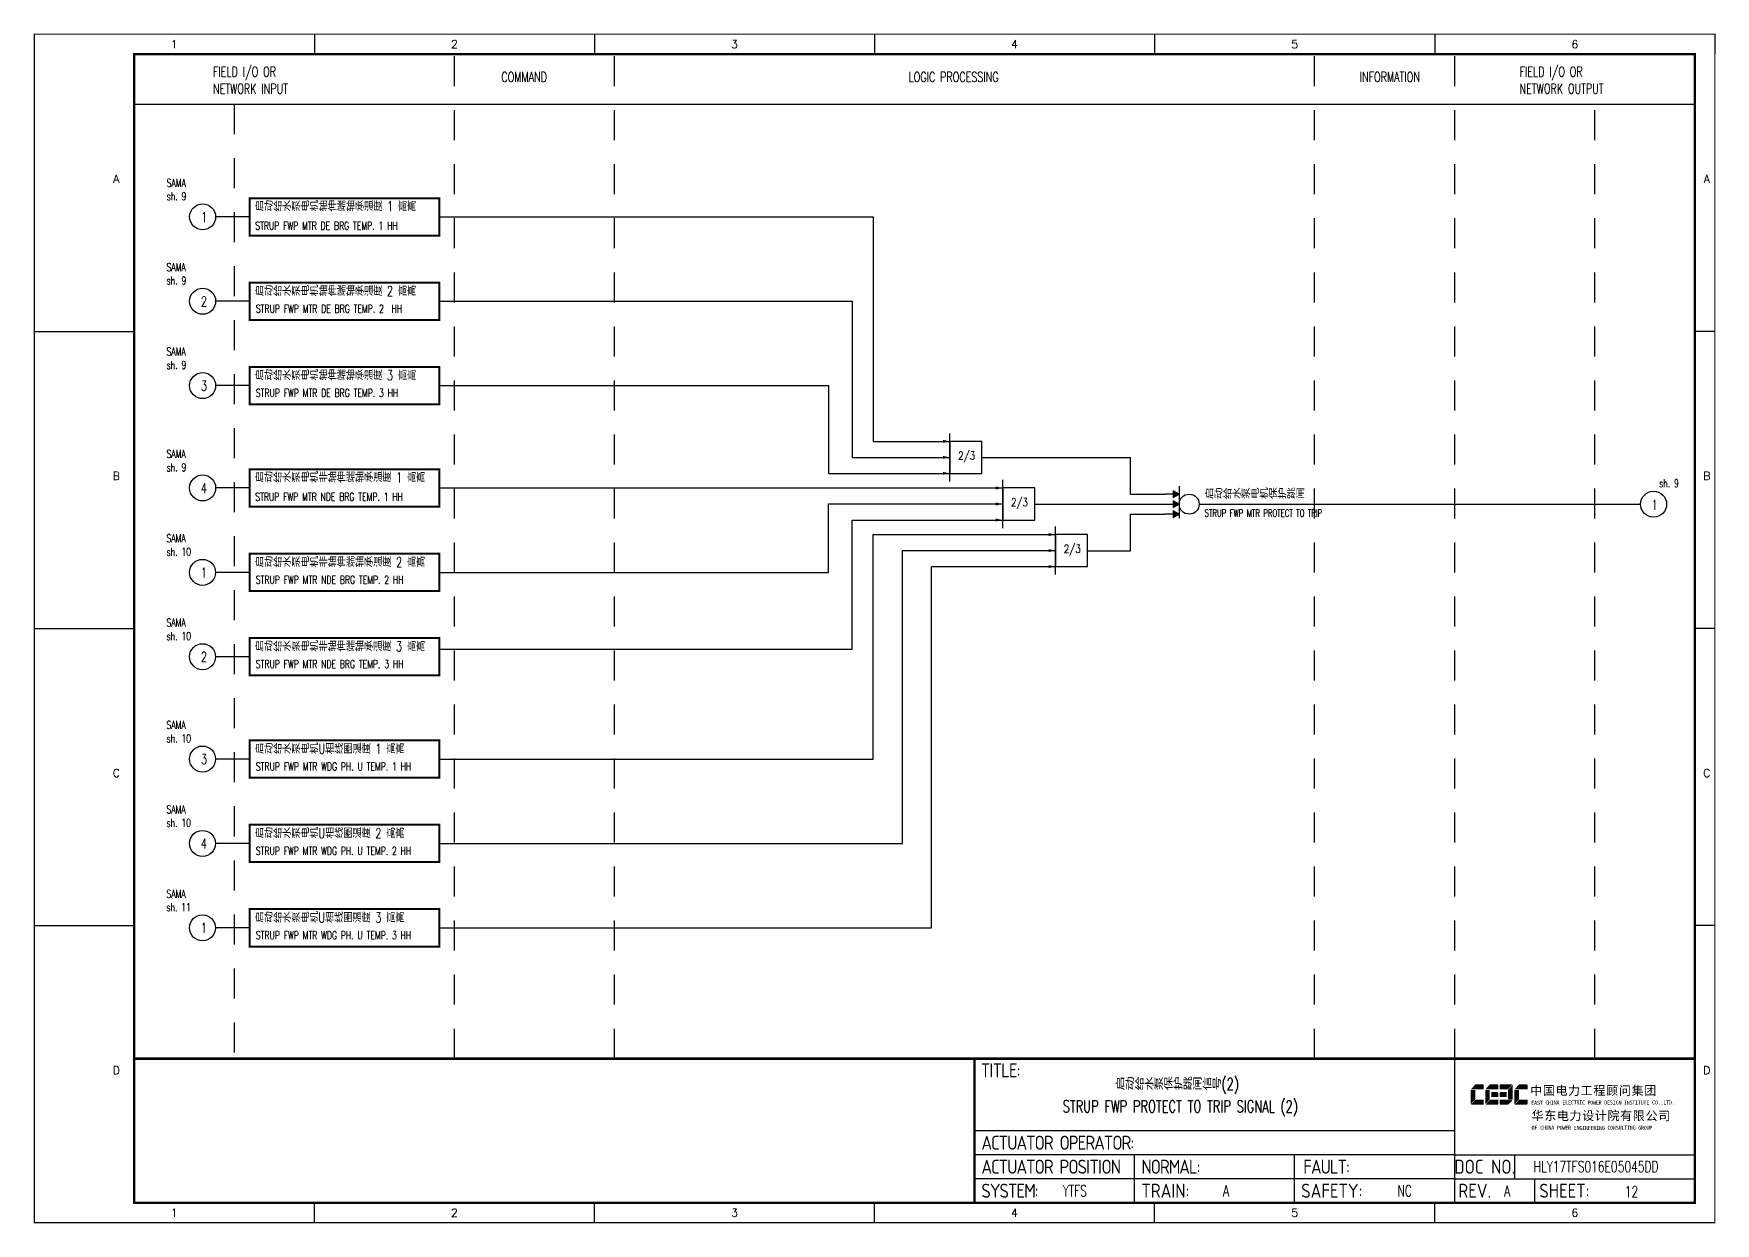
# Model space of a CAD drawing. Header units: millimetres. Extents: x 14388 to 19722, y -3447 to -1598.
# Drawn here: x 14964.7 to 15385, y -2454.6 to -2157.3 of the extents above; entities that cross this region are included whole.
import ezdxf
from ezdxf.enums import TextEntityAlignment as Align

# ---------------------------------------------------------------- set-up
doc = ezdxf.new("R2010")
doc.units = ezdxf.units.MM
doc.linetypes.add('JIS_02_0.7', pattern=[1.35, 0.75, -0.6])
for name, color, linetype in [('BLOCK', 7, 'Continuous'), ('BORDER', 1, 'Continuous'), ('MLINE', 6, 'Continuous'), ('TITLE', 1, 'Continuous'), ('TK', 7, 'Continuous'), ('图框_外框线', 7, 'Continuous'), ('图框_标题栏文字', 6, 'Continuous')]:
    doc.layers.add(name, color=color, linetype=linetype)
doc.styles.add('DANIEL', font='COMPLEX', dxfattribs={"width": 0.7, "bigfont": 'GVFS'})
doc.styles.add('ecepdi', font='simhei.ttf', dxfattribs={"width": 0.9})
doc.styles.get("Standard").update_dxf_attribs({"font": 'romans.shx', "width": 0.7, "bigfont": '@0hztxta.shx'})
doc.styles.add('工程字', font='gbenor.shx', dxfattribs={"bigfont": 'gbcbig.shx'})

# ---------------------------------------------------------------- blocks, each defined once
blk = doc.blocks.new('A$C1E0003F3')
h = blk.add_hatch(color=152)
edge = h.paths.add_edge_path()
edge.add_ellipse((5.15, 4.41), major_axis=(0, 0.211), ratio=0.769231, start_angle=-90, end_angle=0)
edge.add_line((5.15, 4.62), (3.22, 4.62))
edge.add_line((3.22, 4.62), (2.09, 3.35))
edge.add_line((2.09, 3.35), (5.32, 3.35))
edge.add_line((5.32, 3.35), (5.32, 4.41))
h.paths.add_polyline_path([(3.22, 3.23), (2.09, 3.23), (2.09, -0.36), (3.22, 0.91)])
edge = h.paths.add_edge_path()
edge.add_line((5.32, 0.81), (3.27, 0.81))
edge.add_line((3.27, 0.81), (2.13, -0.46))
edge.add_line((2.13, -0.46), (5.15, -0.46))
edge.add_ellipse((5.15, -0.25), major_axis=(0, 0.211), ratio=0.769231, start_angle=180, end_angle=270)
edge.add_line((5.32, -0.25), (5.32, 0.81))
h = blk.add_hatch(color=152)
edge = h.paths.add_edge_path()
edge.add_ellipse((8.78, 4.41), major_axis=(0, 0.211), ratio=0.769231, start_angle=-90, end_angle=0)
edge.add_line((8.78, 4.62), (6.84, 4.62))
edge.add_line((6.84, 4.62), (5.71, 3.35))
edge.add_line((5.71, 3.35), (8.94, 3.35))
edge.add_line((8.94, 3.35), (8.94, 4.41))
h.paths.add_polyline_path([(6.84, 3.23), (5.71, 3.23), (5.71, -0.36), (6.84, 0.91)])
edge = h.paths.add_edge_path()
edge.add_ellipse((8.78, 2.49), major_axis=(0, 0.211), ratio=0.769231, start_angle=-90, end_angle=0)
edge.add_line((8.78, 2.7), (7.22, 2.7))
edge.add_line((7.22, 2.7), (7.22, 1.44))
edge.add_line((7.22, 1.44), (8.78, 1.44))
edge.add_ellipse((8.78, 1.65), major_axis=(0, 0.211), ratio=0.769231, start_angle=180, end_angle=270)
edge.add_line((8.94, 1.65), (8.94, 2.49))
edge = h.paths.add_edge_path()
edge.add_line((8.94, 0.81), (6.89, 0.81))
edge.add_line((6.89, 0.81), (5.75, -0.46))
edge.add_line((5.75, -0.46), (8.78, -0.46))
edge.add_ellipse((8.78, -0.25), major_axis=(0, 0.211), ratio=0.769231, start_angle=180, end_angle=270)
edge.add_line((8.94, -0.25), (8.94, 0.81))
h = blk.add_hatch(color=1)
edge = h.paths.add_edge_path()
edge.add_line((12.48, 4.62), (9.46, 4.62))
edge.add_ellipse((9.46, 4.41), major_axis=(0, 0.211), ratio=0.769231, start_angle=0, end_angle=90)
edge.add_line((9.3, 4.41), (9.3, 3.35))
edge.add_line((9.3, 3.35), (11.35, 3.35))
edge.add_line((11.35, 3.35), (12.48, 4.62))
h.paths.add_polyline_path([(12.57, 4.56), (11.38, 3.23), (11.38, 0.93), (12.57, 0.93)])
edge = h.paths.add_edge_path()
edge.add_line((11.03, 2.7), (9.46, 2.7))
edge.add_ellipse((9.46, 2.49), major_axis=(0, 0.211), ratio=0.769231, start_angle=0, end_angle=90)
edge.add_line((9.3, 2.49), (9.3, 1.65))
edge.add_ellipse((9.46, 1.65), major_axis=(0, 0.211), ratio=0.769231, start_angle=90, end_angle=180)
edge.add_line((9.46, 1.44), (11.03, 1.44))
edge.add_line((11.03, 1.44), (11.03, 2.7))
h = blk.add_hatch(color=152)
edge = h.paths.add_edge_path()
edge.add_ellipse((16.11, 4.41), major_axis=(0, 0.211), ratio=0.769231, start_angle=-90, end_angle=0)
edge.add_line((16.11, 4.62), (14.14, 4.62))
edge.add_line((14.14, 4.62), (13, 3.35))
edge.add_line((13, 3.35), (16.27, 3.35))
edge.add_line((16.27, 3.35), (16.27, 4.41))
h.paths.add_polyline_path([(14.14, 3.23), (13, 3.23), (13, -0.36), (14.14, 0.91)])
edge = h.paths.add_edge_path()
edge.add_line((16.27, 0.81), (14.18, 0.81))
edge.add_line((14.18, 0.81), (13.04, -0.46))
edge.add_line((13.04, -0.46), (16.03, -0.46))
edge.add_ellipse((16.03, -0.15), major_axis=(0, 0.316), ratio=0.769231, start_angle=180, end_angle=270)
edge.add_line((16.27, -0.15), (16.27, 0.81))
h = blk.add_hatch(color=1)
edge = h.paths.add_edge_path()
edge.add_line((12.58, 0.79), (9.3, 0.79))
edge.add_line((9.3, 0.79), (9.3, -0.27))
edge.add_ellipse((9.46, -0.27), major_axis=(0, 0.211), ratio=0.769231, start_angle=90, end_angle=180)
edge.add_line((9.46, -0.48), (11.43, -0.48))
edge.add_line((11.43, -0.48), (12.58, 0.79))
at = {"layer": 'TITLE', "color": 7, "style": 'ecepdi'}
for s, p in [('中', (16.92, 1.94)), ('国', (20.09, 2)), ('电', (23.25, 1.99)), ('力', (26.39, 1.96)), ('程', (32.71, 1.98)), ('顾', (35.9, 1.98)), ('问', (39.09, 1.94)), ('集', (42.26, 1.98)), ('团', (45.42, 2.01)), ('工', (29.53, 1.95)), ('华', (17.24, -4.31)), ('东', (20.45, -4.29)), ('电', (23.62, -4.35)), ('力', (26.75, -4.32)), ('设', (29.92, -4.3)), ('计', (33.05, -4.31)), ('院', (36.26, -4.29)), ('有', (39.41, -4.29)), ('限', (42.57, -4.32)), ('公', (45.78, -4.38)), ('司', (48.91, -4.35))]:
    blk.add_text(s, height=2.2, dxfattribs=at).set_placement(p)
at = {"layer": 'TITLE', "color": 7, "style": 'ecepdi', "width": 0.975}
for s, p in [('E', (17.58, 0.02)), ('A', (18.29, 0.03)), ('S', (19, 0.03)), ('T', (19.7, 0.03)), ('C', (21.1, 0.09)), ('H', (21.77, 0.09)), ('I', (22.46, 0.09)), ('N', (23.17, 0.1)), ('A', (23.86, 0.1)), ('E', (25.35, 0.09)), ('L', (26.05, 0.11)), ('E', (26.76, 0.1)), ('C', (27.46, 0.12)), ('T', (28.18, 0.11)), ('R', (28.87, 0.1)), ('I', (29.57, 0.11)), ('C', (30.28, 0.1)), ('P', (31.64, 0.09)), ('O', (32.32, 0.08)), ('W', (33.03, 0.08)), ('E', (33.72, 0.08)), ('R', (34.42, 0.09)), ('D', (35.81, 0.1)), ('E', (36.52, 0.1)), ('S', (37.2, 0.1)), ('I', (37.91, 0.09)), ('G', (38.68, 0.11)), ('N', (39.38, 0.09)), ('I', (40.72, 0.07)), ('N', (41.43, 0.08)), ('S', (42.14, 0.08)), ('T', (42.83, 0.08)), ('I', (43.52, 0.09)), ('T', (44.22, 0.07)), ('U', (44.93, 0.07)), ('T', (45.63, 0.08)), ('E', (46.34, 0.09)), ('C', (47.76, 0.11)), ('O', (48.48, 0.1)), ('L', (50.56, 0.1)), ('T', (51.27, 0.1)), ('D', (51.96, 0.1)), ('.', (49.23, 0.1)), (',', (49.87, 0.1)), ('.', (52.72, 0.11)), ('O', (17.67, -6.18)), ('OF', (18.01, -6.2)), ('F', (18.37, -6.2)), ('C', (19.8, -6.19)), ('H', (20.47, -6.19)), ('I', (21.15, -6.19)), ('N', (21.87, -6.18)), ('A', (22.56, -6.18)), ('P', (23.98, -6.2)), ('O', (24.66, -6.21)), ('W', (25.36, -6.21)), ('E', (26.06, -6.21)), ('R', (26.75, -6.2)), ('E', (28.19, -6.24)), ('N', (28.91, -6.27)), ('G', (29.62, -6.26)), ('I', (30.32, -6.27)), ('N', (31.02, -6.27)), ('E', (31.7, -6.28)), ('E', (32.41, -6.27)), ('R', (33.1, -6.24)), ('I', (33.81, -6.24)), ('N', (34.51, -6.26)), ('G', (35.2, -6.24)), ('C', (36.61, -6.19)), ('O', (37.3, -6.21)), ('N', (38, -6.2)), ('S', (38.71, -6.21)), ('U', (39.41, -6.18)), ('L', (40.11, -6.18)), ('T', (40.81, -6.19)), ('I', (41.51, -6.21)), ('N', (42.2, -6.21)), ('G', (42.91, -6.17)), ('G', (44.29, -6.2)), ('R', (45, -6.21)), ('O', (45.69, -6.22)), ('U', (46.39, -6.2)), ('P', (47.1, -6.23))]:
    blk.add_text(s, height=1, dxfattribs=at).set_placement(p, align=Align.MIDDLE_CENTER)
blk = doc.blocks.new('A$C57484896')
for p, q in [((70, 297), (70, 292)), ((140, 297), (140, 292)), ((210, 297), (210, 292)), ((280, 297), (280, 292)), ((350, 297), (350, 292)), ((420, 297), (420, 292)), ((0, 222.75), (25, 222.75)), ((420, 222.75), (415, 222.75)), ((0, 148.5), (25, 148.5)), ((420, 148.5), (415, 148.5)), ((0, 74.25), (25, 74.25)), ((420, 74.25), (415, 74.25)), ((70, 0), (70, 5)), ((140, 0), (140, 5)), ((210, 0), (210, 5)), ((280, 0), (280, 5)), ((350, 0), (350, 5))]:
    blk.add_line(p, q)
at = {"layer": 'MLINE', "linetype": 'JIS_02_0.7', "ltscale": 10}
for p, q in [((105, 41), (105, 292)), ((145, 41), (145, 292)), ((320, 41), (320, 292)), ((355, 41), (355, 292)), ((50, 279.56), (50, 41)), ((390, 41), (390, 279.56))]:
    blk.add_line(p, q, dxfattribs=at)
at = {"layer": 'MLINE'}
blk.add_line((25, 279.56), (415, 279.56), dxfattribs=at)
at = {"layer": '图框_外框线'}
for p, q in [((355, 5), (355, 41)), ((355, 23), (235, 23)), ((355, 17), (235, 17)), ((275, 11), (275, 17)), ((315, 11), (315, 17)), ((355, 17), (415, 17)), ((370, 11), (370, 17)), ((355, 11), (235, 11)), ((355, 11), (235, 11)), ((275, 5), (275, 11)), ((315, 5), (315, 11)), ((355, 11), (415, 11)), ((375, 5), (375, 11))]:
    blk.add_line(p, q, dxfattribs=at)
for points, const_width in [([(0, 0), (420, 0), (420, 297), (0, 297)], 0.3), ([(25, 5), (415, 5), (415, 292), (25, 292)], 0.6)]:
    blk.add_lwpolyline(points, close=True, dxfattribs=dict(at, const_width=const_width))
at = {"layer": '图框_外框线', "const_width": 0.6}
blk.add_lwpolyline([(235, 41), (25, 41)], dxfattribs=at)
at = {"layer": '图框_外框线'}
blk.add_lwpolyline([(415, 41, 0.6, 0.6, 0), (235, 41, 0.6, 0.6, 0), (235, 5, 0, 0, 0)], format="xyseb", dxfattribs=at)
blk.add_blockref('A$C1E0003F3', (356.94, 29.95))
at = {"layer": 'MLINE', "char_height": 2.5, "width": 31.8959, "attachment_point": 1}
for s, insert in [('FIELD I/O OR', (44.67, 288.89)), ('COMMAND', (116.74, 287.58)), ('LOGIC PROCESSING', (218.52, 287.58)), ('INFORMATION', (331.25, 287.58)), ('FIELD I/O OR', (371.22, 288.89)), ('NETWORK INPUT', (44.67, 284.64)), ('NETWORK OUTPUT', (371.22, 284.64))]:
    blk.add_mtext(s, dxfattribs=dict(at, insert=insert))
at = {"layer": 'TK', "color": 3}
for s, p in [('1', (35, 294.5)), ('2', (105, 294.5)), ('3', (175, 294.5)), ('4', (245, 294.5)), ('5', (315, 294.5)), ('6', (385, 294.5)), ('1', (35, 2.5)), ('2', (105, 2.5)), ('3', (175, 2.5)), ('4', (245, 2.5)), ('5', (315, 2.5)), ('6', (385, 2.5))]:
    blk.add_text(s, height=2, dxfattribs=at).set_placement(p, align=Align.MIDDLE)
for s, p in [('A', (20.5, 259.88)), ('A', (418, 259.88)), ('B', (20.5, 185.62)), ('B', (418, 185.62)), ('C', (20.5, 111.38)), ('C', (418, 111.38)), ('D', (20.5, 37.12)), ('D', (418, 37.12))]:
    blk.add_text(s, height=2, dxfattribs=at).set_placement(p, align=Align.CENTER)
at = {"layer": '图框_标题栏文字', "char_height": 3.5, "style": '工程字'}
for s, insert, width, attachment_point in [('{\\T0.9; TITLE:}', (234.86, 38.09), 14.2249, 4), ('{\\T0.9; ACTUATOR OPERATOR:}', (235, 20), 40, 4), ('{\\T0.9; ACTUATOR POSITION}', (235, 14), 45, 4), ('{\\T0.9; NORMAL:}', (275, 14), 18.2557, 4), ('{\\T0.9; FAULT:}', (315.44, 14), 15, 4), ('DOC NO.', (362.5, 14), 15, 5), ('{\\T0.9; SYSTEM:}', (235, 8), 17.9526, 4), ('{\\T0.9; }TRAIN: ', (275, 8), 17.6638, 4), ('SAFETY:', (324.3, 8), 22.3993, 5), ('REV.', (360, 8), 10, 5), ('SHEET:', (382.42, 8), 20, 5)]:
    blk.add_mtext(s, dxfattribs=dict(at, insert=insert, width=width, attachment_point=attachment_point))

msp = doc.modelspace()

# ---------------------------------------------------------------- hatches: boundary and pattern name
at = {"layer": 'BORDER'}
for points in [[(15251.02, -2272.4), (15249.52, -2271.53), (15249.52, -2273.26)], [(15251.02, -2274.9), (15249.52, -2274.03), (15249.52, -2275.76)], [(15251.02, -2277.4), (15249.52, -2276.53), (15249.52, -2278.26)]]:
    msp.add_hatch(color=256, dxfattribs=at).paths.add_polyline_path(points)

# ---------------------------------------------------------------- linework, layer by layer
for p, q in [((15018.73, -2203.1), (15010.21, -2203.1)), ((15066.13, -2203.11), (15174.58, -2203.11)), ((15174.58, -2203.11), (15174.58, -2259.2)), ((15018.72, -2224.19), (15010.21, -2224.19)), ((15066.13, -2224.19), (15169.31, -2224.19)), ((15169.31, -2224.19), (15169.31, -2263.2)), ((15018.72, -2245.27), (15010.21, -2245.27)), ((15066.13, -2245.28), (15163.35, -2245.28)), ((15163.35, -2245.28), (15163.35, -2267.2)), ((15174.58, -2259.2), (15193.75, -2259.2)), ((15169.31, -2263.2), (15193.75, -2263.2)), ((15201.75, -2263.25), (15238.86, -2263.25)), ((15238.86, -2272.4), (15238.86, -2263.25)), ((15163.35, -2267.2), (15193.75, -2267.2)), ((15018.72, -2270.84), (15010.21, -2270.84)), ((15066.12, -2270.85), (15206.96, -2270.85)), ((15238.86, -2272.4), (15247.43, -2272.4)), ((15163.35, -2274.84), (15206.96, -2274.84)), ((15163.35, -2291.93), (15163.35, -2274.84)), ((15214.96, -2274.9), (15247.43, -2274.9)), ((15238.86, -2277.4), (15247.43, -2277.4)), ((15238.86, -2286.54), (15238.86, -2277.4)), ((15258.59, -2274.9), (15366.34, -2274.9)), ((15169.31, -2278.85), (15206.96, -2278.85)), ((15169.31, -2311.11), (15169.31, -2278.85)), ((15174.58, -2338.59), (15174.58, -2282.49)), ((15174.58, -2282.49), (15220.16, -2282.49)), ((15181.87, -2359.67), (15181.88, -2286.49)), ((15181.88, -2286.49), (15220.16, -2286.49)), ((15189.17, -2380.76), (15189.17, -2290.49)), ((15189.17, -2290.49), (15220.16, -2290.49)), ((15228.16, -2286.54), (15238.86, -2286.54)), ((15018.72, -2291.93), (15010.21, -2291.93)), ((15066.13, -2291.93), (15163.35, -2291.93)), ((15066.13, -2311.11), (15169.3, -2311.11)), ((15018.71, -2313.01), (15010.2, -2313.01)), ((15018.72, -2338.58), (15010.2, -2338.58)), ((15066.13, -2338.59), (15174.58, -2338.59)), ((15018.71, -2359.67), (15010.19, -2359.67)), ((15066.13, -2359.67), (15181.87, -2359.67)), ((15018.7, -2380.76), (15010.19, -2380.76)), ((15066.12, -2380.76), (15189.16, -2380.76))]:
    msp.add_line(p, q)
at = {"color": 1}
for p, q in [((15193.75, -2269.2), (15193.75, -2257.2)), ((15201.75, -2263.25), (15205.75, -2263.25)), ((15206.96, -2280.85), (15206.96, -2268.85)), ((15214.96, -2274.9), (15218.96, -2274.9)), ((15220.16, -2292.49), (15220.16, -2280.49)), ((15228.16, -2286.54), (15232.16, -2286.54))]:
    msp.add_line(p, q, dxfattribs=at)
at = {"const_width": 0.5}
for points in [[(15018.73, -2198.43), (15066.13, -2198.43), (15066.13, -2207.77), (15018.73, -2207.77), (15018.73, -2198.43)], [(15018.73, -2219.52), (15066.13, -2219.52), (15066.13, -2228.86), (15018.73, -2228.86), (15018.73, -2219.52)], [(15018.73, -2240.6), (15066.13, -2240.6), (15066.13, -2249.94), (15018.73, -2249.94), (15018.73, -2240.6)], [(15018.72, -2266.17), (15066.13, -2266.17), (15066.13, -2275.51), (15018.72, -2275.51), (15018.72, -2266.17)], [(15018.72, -2287.26), (15066.13, -2287.26), (15066.13, -2296.6), (15018.72, -2296.6), (15018.72, -2287.26)], [(15018.72, -2308.34), (15066.13, -2308.34), (15066.13, -2317.69), (15018.72, -2317.69), (15018.72, -2308.34)], [(15018.72, -2333.91), (15066.13, -2333.91), (15066.13, -2343.25), (15018.72, -2343.25), (15018.72, -2333.91)], [(15018.71, -2355), (15066.11, -2355), (15066.11, -2364.34), (15018.71, -2364.34), (15018.71, -2355)], [(15018.7, -2376.08), (15066.1, -2376.08), (15066.1, -2385.43), (15018.7, -2385.43), (15018.7, -2376.08)]]:
    msp.add_lwpolyline(points, dxfattribs=at)
at = {"color": 1}
for points in [[(15193.75, -2267.2), (15201.75, -2267.2), (15201.75, -2259.2), (15193.75, -2259.2)], [(15206.96, -2278.85), (15214.96, -2278.85), (15214.96, -2270.85), (15206.96, -2270.85)], [(15220.16, -2290.49), (15228.16, -2290.49), (15228.16, -2282.49), (15220.16, -2282.49)]]:
    msp.add_lwpolyline(points, close=True, dxfattribs=at)
for centre in [(15006.98, -2203.1), (15006.97, -2224.19), (15006.97, -2245.27), (15006.97, -2270.84), (15369.6, -2274.9), (15006.96, -2291.93), (15006.96, -2313.01), (15006.96, -2338.58), (15006.94, -2359.67), (15006.93, -2380.76)]:
    msp.add_circle(centre, 3.25)
at = {"layer": 'BORDER'}
for p, q in [((15251.02, -2272.4), (15247.43, -2272.4)), ((15251.02, -2270.38), (15251.02, -2278.38)), ((15247.43, -2274.9), (15251.02, -2274.9)), ((15251.02, -2277.4), (15247.43, -2277.4)), ((15256.02, -2274.9), (15258.02, -2274.9)), ((15256.59, -2274.9), (15258.59, -2274.9))]:
    msp.add_line(p, q, dxfattribs=at)
for points in [[(15251.02, -2272.4), (15249.52, -2271.53), (15249.52, -2273.26)], [(15251.02, -2274.9), (15249.52, -2274.03), (15249.52, -2275.76)], [(15251.02, -2277.4), (15249.52, -2276.53), (15249.52, -2278.26)]]:
    msp.add_lwpolyline(points, close=True, dxfattribs=at)
msp.add_circle((15253.52, -2274.9), 2.5, dxfattribs=at)
at = {"layer": 'TITLE', "color": 1}
for p, q in [((15190.29, -2259.2), (15193.75, -2259.2)), ((15190.29, -2263.2), (15193.75, -2263.2)), ((15190.29, -2267.2), (15193.75, -2267.2)), ((15203.49, -2270.85), (15206.96, -2270.85)), ((15203.49, -2274.85), (15206.96, -2274.85)), ((15203.49, -2278.85), (15206.96, -2278.85)), ((15216.7, -2282.49), (15220.16, -2282.49)), ((15216.7, -2286.49), (15220.16, -2286.49)), ((15216.7, -2290.49), (15220.16, -2290.49))]:
    msp.add_line(p, q, dxfattribs=at)
for points in [[(15193.75, -2259.2, 0, 0.744, 0), (15191.98, -2259.2, 0.744, 0.744, 0)], [(15193.75, -2263.2, 0, 0.744, 0), (15191.98, -2263.2, 0.744, 0.744, 0)], [(15193.75, -2267.2, 0, 0.744, 0), (15191.98, -2267.2, 0.744, 0.744, 0)], [(15206.96, -2270.85, 0, 0.744, 0), (15205.18, -2270.85, 0.744, 0.744, 0)], [(15206.96, -2274.85, 0, 0.744, 0), (15205.18, -2274.85, 0.744, 0.744, 0)], [(15206.96, -2278.85, 0, 0.744, 0), (15205.18, -2278.85, 0.744, 0.744, 0)], [(15220.16, -2282.49, 0, 0.744, 0), (15218.39, -2282.49, 0.744, 0.744, 0)], [(15220.16, -2286.49, 0, 0.744, 0), (15218.38, -2286.49, 0.744, 0.744, 0)], [(15220.16, -2290.49, 0, 0.744, 0), (15218.39, -2290.49, 0.744, 0.744, 0)]]:
    msp.add_lwpolyline(points, format="xyseb", dxfattribs=at)

# ---------------------------------------------------------------- block references
msp.add_blockref('A$C57484896', (14964.89, -2454.46))

# ---------------------------------------------------------------- texts
at = {"color": 4, "char_height": 2, "width": 73.0067, "attachment_point": 1}
for s, insert in [('SAMA', (14997.98, -2193.59)), ('sh. 9', (14997.98, -2196.95)), ('SAMA', (14997.97, -2214.68)), ('sh. 9', (14997.97, -2218.04)), ('SAMA', (14997.97, -2235.76)), ('sh. 9', (14997.97, -2239.12)), ('SAMA', (14997.97, -2261.33)), ('sh. 9', (14997.97, -2264.69)), ('sh. 9', (15370.99, -2268.68)), ('SAMA', (14997.96, -2282.42)), ('sh. 10', (14997.96, -2285.78)), ('SAMA', (14997.96, -2303.5)), ('sh. 10', (14997.96, -2306.86)), ('SAMA', (14997.96, -2329.07)), ('sh. 10', (14997.96, -2332.43)), ('SAMA', (14997.94, -2350.16)), ('sh. 10', (14997.94, -2353.52)), ('SAMA', (14997.93, -2371.24)), ('sh. 11', (14997.93, -2374.6))]:
    msp.add_mtext(s, dxfattribs=dict(at, insert=insert))
at = {"attachment_point": 1}
for s, insert, char_height, width in [('1', (15006.58, -2201.89), 2.5, 73.0067), ('启动给水泵电机轴伸端轴承温度 1 高高', (15020.01, -2199.2), 2.5, 73.0067), ('STRUP FWP MTR DE BRG TEMP. 1 HH', (15020.13, -2204.3), 2, 73.0067), ('2', (15006.57, -2222.98), 2.5, 73.0067), ('启动给水泵电机轴伸端轴承温度 2 高高', (15020.01, -2220.38), 2.5, 73.0067), ('STRUP FWP MTR DE BRG TEMP. 2  HH', (15020.29, -2225.05), 2, 73.0067), ('3', (15006.57, -2244.06), 2.5, 73.0067), ('启动给水泵电机轴伸端轴承温度 3 高高', (15020, -2241.44), 2.5, 73.0067), ('STRUP FWP MTR DE BRG TEMP. 3 HH', (15020.28, -2246.11), 2, 73.0067), ('启动给水泵电机非轴伸端轴承温度 1 高高', (15020, -2266.94), 2.5, 73.0067), ('4', (15006.57, -2269.63), 2.5, 73.0067), ('STRUP FWP MTR NDE BRG TEMP. 1 HH', (15020.13, -2272.04), 2, 73.0067), ('启动给水泵电机保护跳闸', (15257.39, -2271.04), 2.5, 73.0067), ('STRUP FWP MTR PROTECT TO TRIP', (15257.39, -2276.22), 1.8, 73.0067), ('1', (15369.11, -2273.85), 2.5, 73.0067), ('启动给水泵电机非轴伸端轴承温度 2 高高', (15020, -2288.12), 2.5, 73.0067), ('1', (15006.56, -2290.72), 2.5, 73.0067), ('STRUP FWP MTR NDE BRG TEMP. 2 HH', (15020.28, -2292.79), 2, 73.0067), ('启动给水泵电机非轴伸端轴承温度 3 高高', (15019.99, -2309.18), 2.5, 73.0067), ('2', (15006.56, -2311.8), 2.5, 73.0067), ('STRUP FWP MTR NDE BRG TEMP. 3 HH', (15020.27, -2313.85), 2, 73.0067), ('启动给水泵电机U相线圈温度 1 高高', (15020.01, -2334.77), 2.5, 73.0067), ('3', (15006.56, -2337.37), 2.5, 73.0067), ('STRUP FWP MTR WDG PH. U TEMP. 1 HH', (15020.29, -2339.45), 2, 73.0067), ('启动给水泵电机U相线圈温度 2 高高', (15020, -2355.86), 2.5, 73.0067), ('4', (15006.54, -2358.46), 2.5, 73.0067), ('STRUP FWP MTR WDG PH. U TEMP. 2 HH', (15020.28, -2360.53), 2, 73.0067), ('启动给水泵电机U相线圈温度 3 高高', (15019.99, -2376.95), 2.5, 73.0067), ('1', (15006.54, -2379.54), 2.5, 73.0067), ('STRUP FWP MTR WDG PH. U TEMP. 3 HH', (15020.28, -2381.62), 2, 73.0067), ('启动给水泵保护跳闸信号(2)', (15235.05, -2418.28), 3, 57.1272), ('STRUP FWP PROTECT TO TRIP SIGNAL (2)', (15221.91, -2423.87), 3, 84.237), ('YTFS', (15221.92, -2445.08), 2.8, 8.5983), ('A', (15261.98, -2445.08), 2.8, 8.5983), ('NC', (15305.57, -2445.08), 2.8, 8.5983), ('A', (15332.26, -2445.14), 2.8, 8.5983)]:
    msp.add_mtext(s, dxfattribs=dict(at, insert=insert, char_height=char_height, width=width))
at = {"width": 0.7}
for tag, p, s in [('HLY17TFS016E05045DD', (15339.62, -2441.84), ''), ('12', (15362.39, -2448.08), '1')]:
    msp.add_attdef(tag, p, s, height=2.8, dxfattribs=at)
at = {"layer": 'BLOCK', "color": 1, "style": 'DANIEL', "width": 0.8}
for p in [(15197.91, -2262.91), (15211.12, -2274.56), (15224.32, -2286.2)]:
    msp.add_text('2/3', height=2, dxfattribs=at).set_placement(p, align=Align.MIDDLE)

doc.saveas('drawing.dxf')
